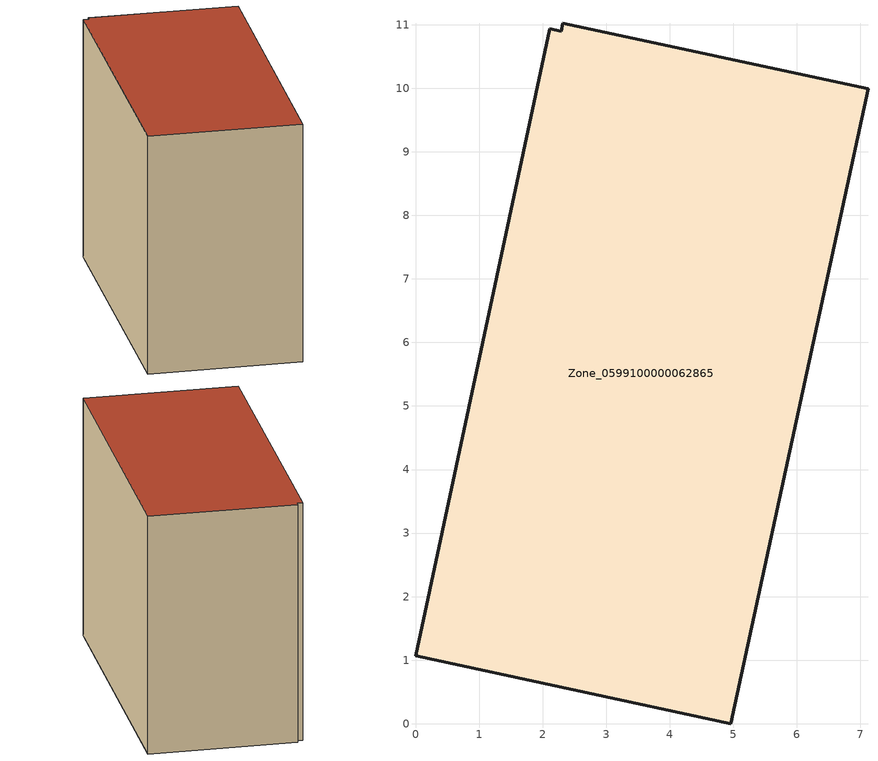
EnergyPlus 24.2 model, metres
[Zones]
Zone_0599100000062865
 floor ground (C_G): 2.32,11.02 7.12,9.99 4.96,0 0,1.07 2.11,10.94 2.29,10.9 z0
 wall outside (C_F): 4.96,0 7.12,9.99 2.32,11.02 2.29,10.9 2.11,10.94 0,1.07 4.96,0 z0:8.23
 roof outside (C_R): 7.12,9.99 2.32,11.02 2.29,10.9 2.11,10.94 0,1.07 4.96,0 z8.23
[BUILDING]
Pand.0599100000062865: North Axis=0; Terrain=City; Loads Convergence Tolerance Value=0.04; Temperature Convergence Tolerance Value=0.4; Solar Distribution=FullExterior; Maximum Number of Warmup Days=25; Minimum Number of Warmup Days=1
[Site:Location]
Rotterdam.The.Hague.AP_ZH_NLD Design_Conditions: Latitude=51.96; Longitude=4.45; Time Zone=1; Elevation=-4.5
[SITE:GROUNDTEMPERATURE:BUILDINGSURFACE]
18, 18, 18, 18, 18, 18, 18, 18, 18, 18, 18, 18
[MATERIAL] Thermal Absorptance=0.9; Solar Absorptance=0.7; Visible Absorptance=0.7
Name | Roughness | Thickness | Conductivity | Density | Specific Heat
G.TC.1975-1991 | MediumSmooth | 0.15 | 0.288461 | 540 | 1210
F.TC.1975-1991 | Rough | 0.3 | 0.230769 | 1920 | 840
R.TC.1975-1991 | MediumRough | 0.2 | 0.153846 | 1500 | 1000
[CONSTRUCTION]
C_G: G.TC.1975-1991
C_F: F.TC.1975-1991
C_R: R.TC.1975-1991
[ZONE]
Zone_0599100000062865: Type=1; Multiplier=1; Ceiling Height=Autocalculate; Volume=Autocalculate; Floor Area=autocalculate; Part of Total Floor Area=Yes
[ZONEINFILTRATION:DESIGNFLOWRATE]
Infil_Zone_0599100000062865: Zone or ZoneList or Space or SpaceList=Zone_0599100000062865; Schedule=AlwaysOn; Design Flow Rate Calculation Method=Flow/Area; Flow Rate per Floor Area=0.003; Constant Term Coefficient=1; Temperature Term Coefficient=0; Velocity Term Coefficient=0; Velocity Squared Term Coefficient=0
[HVACTEMPLATE:ZONE:IDEALLOADSAIRSYSTEM]
Zone_0599100000062865: Maximum Heating Supply Air Temperature=50; Minimum Cooling Supply Air Temperature=13; Maximum Heating Supply Air Humidity Ratio=0.0156; Minimum Cooling Supply Air Humidity Ratio=0.0077; Heating Limit=NoLimit; Cooling Limit=NoLimit; Dehumidification Control Type=ConstantSensibleHeatRatio; Cooling Sensible Heat Ratio=0.7; Dehumidification Setpoint=60; Humidification Control Type=None; Humidification Setpoint=30; Outdoor Air Method=None; Outdoor Air Flow Rate per Person=0.00944; Outdoor Air Flow Rate per Zone Floor Area=0; Outdoor Air Flow Rate per Zone=0; Demand Controlled Ventilation Type=None; Outdoor Air Economizer Type=NoEconomizer; Heat Recovery Type=None; Sensible Heat Recovery Effectiveness=0.7; Latent Heat Recovery Effectiveness=0.65
[ZONECONTROL:THERMOSTAT]
ThermostatControl_Zone_0599100000062865: Zone or ZoneList=Zone_0599100000062865; Control Type Schedule=DualSetpointControlType; Control 1=Thermostat_Zone_0599100000062865; Temperature Difference Between Cutout And Setpoint=0
[THERMOSTATSETPOINT:DUALSETPOINT]
Thermostat_Zone_0599100000062865: Heating Setpoint Temperature Schedule=HeatingSetpoint_Zone_0599100000062865; Cooling Setpoint Temperature Schedule=CoolingSetpoint_Zone_0599100000062865
[SCHEDULE:COMPACT]
HeatingSetpoint_Zone_0599100000062865: Through: 12/31, For: AllDays, Until: 24:00, 21
CoolingSetpoint_Zone_0599100000062865: Through: 12/31, For: AllDays, Until: 24:00, 24
DualSetpointControlType: Through: 12/31, For: AllDays, Until: 24:00, 4
AlwaysOn: Through: 12/31, For: AllDays, Until: 24:00, 1
